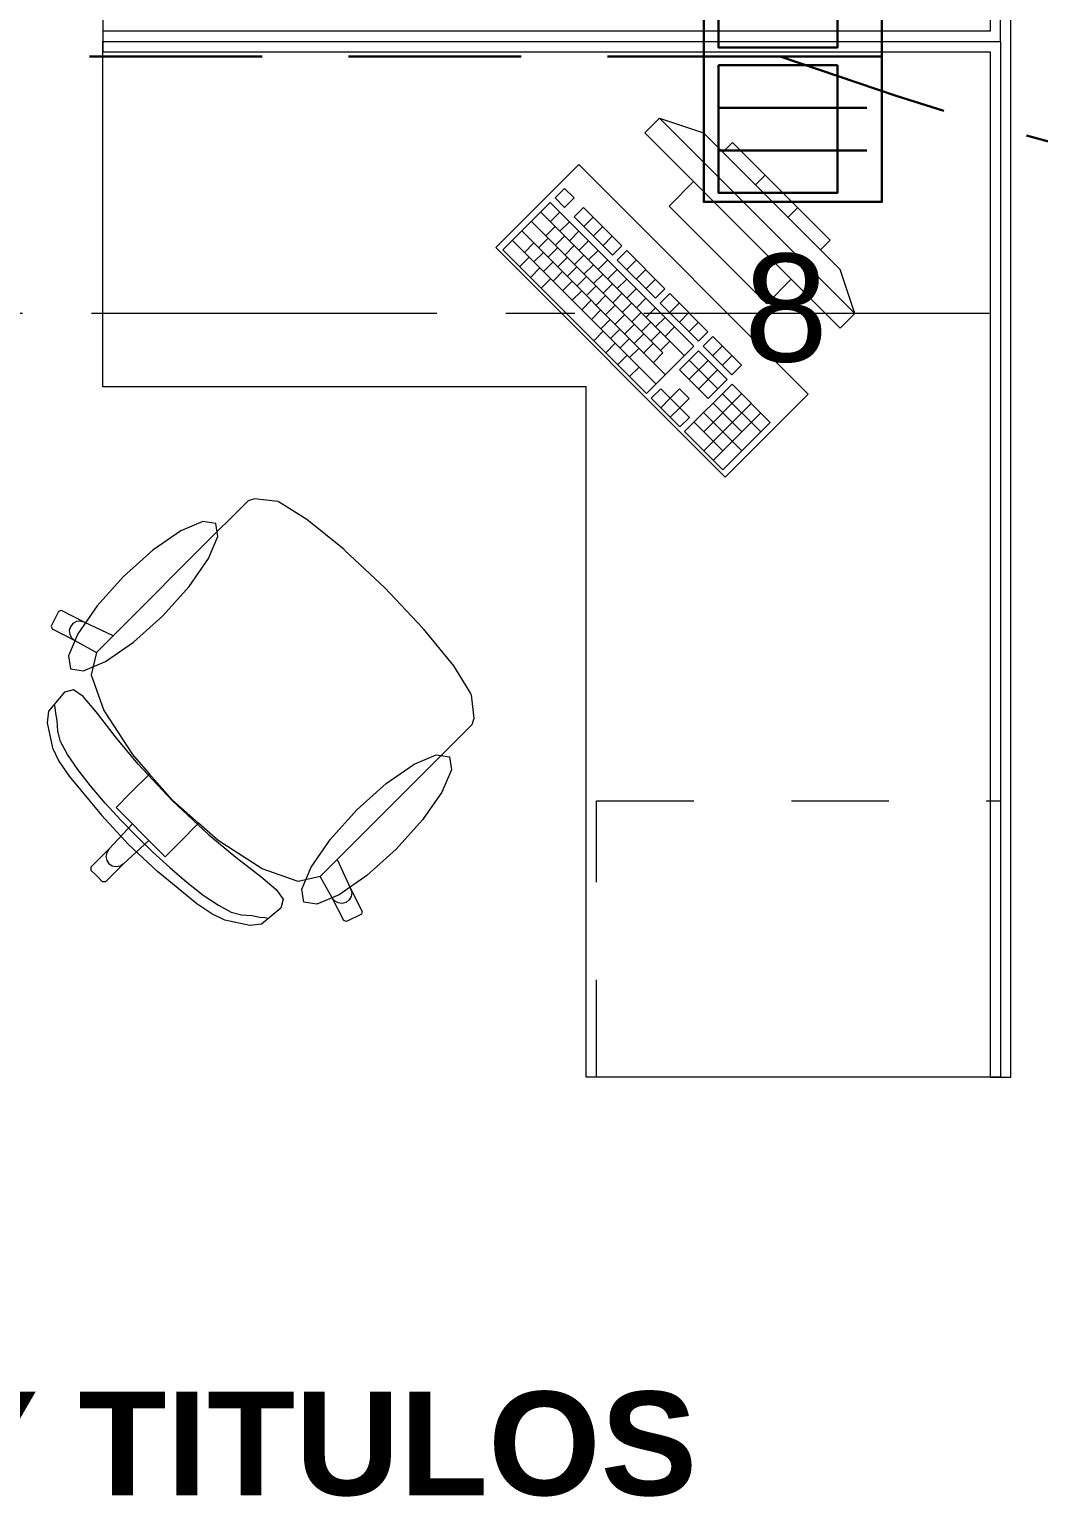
# Model space of a CAD drawing. Header units: inches. Extents: x -19 to 5698, y -728 to 92.
# Drawn here: x 311.677 to 313.138, y 32.693 to 34.818 of the extents above; entities that cross this region are included whole.
import ezdxf

# ---------------------------------------------------------------- set-up
doc = ezdxf.new("R2010")
doc.units = ezdxf.units.IN
doc.header["$MEASUREMENT"] = 0
for name, pattern in [('HIDDEN', [0.375, 0.25, -0.125]), ('Punto & Raya', [0.65, 0.5, -0.075, 0, -0.075]), ('Rayas', [0.282222, 0.141111, -0.141111])]:
    doc.linetypes.add(name, pattern=pattern)
doc.layers.get('0').update_dxf_attribs({"color": 61})
doc.layers.add('00 conduct tomacorr', color=120, linetype='HIDDEN', lineweight=30)
doc.layers.add('00 IE LUZ EMERGENCIA', color=253, linetype='Continuous', lineweight=0)
for name, color, linetype in [('02 _ ARQ _ ZON _ Espacio.3D', 7, 'Continuous'), ('Interior - Mobiliario', 7, 'Continuous'), ('Marcador - Secciones', 7, 'Continuous')]:
    doc.layers.add(name, color=color, linetype=linetype)
doc.styles.add('Annotative', font='arial.ttf')
doc.styles.add('Estilo_Generado_1', font='swisseb.ttf')

# ---------------------------------------------------------------- blocks, each defined once
blk = doc.blocks.new('CAJA POP UP 6 MODULOS')
at = {"layer": '00 conduct tomacorr', "linetype": 'Continuous'}
for p, q in [((-0.095, -0.165), (-0.095, -0.0151)), ((-0.052, -0.165), (-0.052, -0.0151)), ((0.052, -0.165), (0.052, -0.0151)), ((0.095, -0.165), (0.095, -0.0151)), ((0, -0.165), (0, -0.18))]:
    blk.add_line(p, q, dxfattribs=at)
for points in [[(-0.147, 0), (0.147, 0), (0.147, -0.18), (-0.147, -0.18)], [(0, 0), (0.147, 0), (0.147, -0.18), (0, -0.18)]]:
    blk.add_lwpolyline(points, close=True, dxfattribs=at)
for points in [[(-0.138, -0.045), (-0.009, -0.045), (-0.009, -0.165), (-0.138, -0.165), (-0.138, -0.045)], [(0.009, -0.045), (0.138, -0.045), (0.138, -0.165), (0.009, -0.165), (0.009, -0.045)]]:
    blk.add_lwpolyline(points, dxfattribs=at)
at = {"color": 1, "insert": (-0.1807, -0.168), "char_height": 0.05, "attachment_point": 1, "rotation": 180}
blk.add_mtext_dynamic_manual_height_columns('{\\fVerdana|b0|i0|c0|p34;2T}', width=0.000481, gutter_width=0.1561, heights=[0], dxfattribs=at)

msp = doc.modelspace()

# ---------------------------------------------------------------- linework, layer by layer
at = {"layer": '00 conduct tomacorr'}
msp.add_line((312.7638, 34.7783, -0.0007), (306.3703, 34.7783, -0.0007), dxfattribs=at)
msp.add_arc((314.7061, 40.2016, -0.0007), 5.7607, 250.29535, 278.40898, dxfattribs=at)
at = {"layer": 'Interior - Mobiliario', "color": 175, "linetype": 'Continuous', "lineweight": 13}
for p, q in [((313.068, 36.3), (313.068, 34.815)), ((313.098, 34.815), (313.098, 36.3)), ((311.783, 34.815), (311.783, 34.785)), ((313.068, 34.815), (311.783, 34.815)), ((313.098, 34.785), (313.098, 34.815)), ((311.783, 34.785), (313.068, 34.785)), ((313.068, 34.785), (313.068, 33.3)), ((313.098, 33.3), (313.098, 34.785)), ((312.589, 34.6889), (312.5678, 34.6677)), ((312.8719, 34.4061), (312.589, 34.6889)), ((312.589, 34.6889), (312.6527, 34.6677)), ((312.5678, 34.6677), (312.8507, 34.3849)), ((312.6527, 34.6677), (312.8507, 34.4697)), ((312.6951, 34.6536), (312.681, 34.6394)), ((312.681, 34.6394), (312.8224, 34.498)), ((312.8365, 34.5121), (312.6951, 34.6536)), ((312.6385, 34.597), (312.6032, 34.5616)), ((312.78, 34.4556), (312.6385, 34.597)), ((312.7281, 34.5923), (312.7422, 34.6064)), ((312.4516, 34.5872), (312.4379, 34.5735)), ((312.4379, 34.5735), (312.4518, 34.5596)), ((312.4655, 34.5733), (312.4516, 34.5872)), ((312.4518, 34.5596), (312.4655, 34.5733)), ((312.4311, 34.5666), (312.3625, 34.498)), ((312.4174, 34.5529), (312.6251, 34.3452)), ((312.6388, 34.3589), (312.4311, 34.5666)), ((312.4312, 34.539), (312.4449, 34.5528)), ((312.4793, 34.5595), (312.4656, 34.5458)), ((312.5347, 34.5041), (312.4793, 34.5595)), ((312.6032, 34.5616), (312.7446, 34.4202)), ((312.7752, 34.5451), (312.7894, 34.5593)), ((312.4037, 34.5392), (312.5941, 34.3488)), ((312.4244, 34.5184), (312.4381, 34.5321)), ((312.4451, 34.5252), (312.4588, 34.5389)), ((312.4656, 34.5458), (312.521, 34.4904)), ((312.4795, 34.5319), (312.4932, 34.5456)), ((312.4933, 34.5181), (312.507, 34.5318)), ((312.3762, 34.5117), (312.5839, 34.304)), ((312.3899, 34.5255), (312.5976, 34.3177)), ((312.4142, 34.5012), (312.4279, 34.5149)), ((312.4383, 34.5046), (312.452, 34.5183)), ((312.4589, 34.5113), (312.4726, 34.5251)), ((312.4728, 34.4975), (312.4865, 34.5112)), ((312.5072, 34.5042), (312.5209, 34.5179)), ((312.8224, 34.498), (312.8365, 34.5121)), ((312.3625, 34.498), (312.5702, 34.2903)), ((312.3935, 34.4944), (312.4072, 34.5081)), ((312.4074, 34.4806), (312.4211, 34.4943)), ((312.428, 34.4874), (312.4417, 34.5011)), ((312.4521, 34.4907), (312.4658, 34.5044)), ((312.466, 34.4769), (312.4797, 34.4906)), ((312.4866, 34.4836), (312.5003, 34.4974)), ((312.521, 34.4904), (312.5347, 34.5041)), ((312.5417, 34.4972), (312.5279, 34.4834)), ((312.597, 34.4418), (312.5417, 34.4972)), ((312.3867, 34.4738), (312.4005, 34.4875)), ((312.4023, 34.4582), (312.416, 34.4719)), ((312.4212, 34.4667), (312.4349, 34.4805)), ((312.4351, 34.4529), (312.4488, 34.4666)), ((312.4419, 34.4735), (312.4556, 34.4872)), ((312.4557, 34.4597), (312.4694, 34.4734)), ((312.4798, 34.463), (312.4935, 34.4767)), ((312.5004, 34.4698), (312.5142, 34.4835)), ((312.5143, 34.456), (312.528, 34.4697)), ((312.5279, 34.4834), (312.5833, 34.4281)), ((312.5418, 34.4696), (312.5555, 34.4833)), ((312.5556, 34.4558), (312.5694, 34.4695)), ((312.8719, 34.4061), (312.8507, 34.4697)), ((312.4179, 34.4426), (312.4316, 34.4564)), ((312.4489, 34.439), (312.4626, 34.4528)), ((312.4696, 34.4458), (312.4833, 34.4595)), ((312.4834, 34.432), (312.4971, 34.4457)), ((312.4937, 34.4492), (312.5074, 34.4629)), ((312.5075, 34.4353), (312.5212, 34.449)), ((312.5281, 34.4421), (312.5419, 34.4558)), ((312.5695, 34.4419), (312.5832, 34.4556)), ((312.7446, 34.4202), (312.78, 34.4556)), ((312.4628, 34.4252), (312.4765, 34.4389)), ((312.4766, 34.4113), (312.4903, 34.4251)), ((312.4973, 34.4181), (312.511, 34.4319)), ((312.5214, 34.4215), (312.5351, 34.4352)), ((312.542, 34.4283), (312.5557, 34.442)), ((312.5558, 34.4144), (312.5696, 34.4281)), ((312.5833, 34.4281), (312.597, 34.4418)), ((312.604, 34.4348), (312.5903, 34.4211)), ((312.6594, 34.3795), (312.604, 34.4348)), ((312.4905, 34.3975), (312.5042, 34.4112)), ((312.5111, 34.4043), (312.5248, 34.418)), ((312.525, 34.3904), (312.5387, 34.4042)), ((312.5352, 34.4076), (312.5489, 34.4213)), ((312.549, 34.3938), (312.5628, 34.4075)), ((312.5697, 34.4006), (312.5834, 34.4143)), ((312.5903, 34.4211), (312.6456, 34.3657)), ((312.6041, 34.4073), (312.6178, 34.421)), ((312.618, 34.3934), (312.6317, 34.4072)), ((312.8507, 34.3849), (312.8719, 34.4061)), ((312.5043, 34.3837), (312.518, 34.3974)), ((312.5182, 34.3698), (312.5319, 34.3835)), ((312.5388, 34.3766), (312.5525, 34.3903)), ((312.5629, 34.3799), (312.5766, 34.3936)), ((312.5835, 34.3867), (312.5972, 34.4004)), ((312.5974, 34.3729), (312.6111, 34.3866)), ((312.6318, 34.3796), (312.6455, 34.3933)), ((312.4941, 34.3665), (312.5078, 34.3802)), ((312.5114, 34.3492), (312.5251, 34.3629)), ((312.532, 34.356), (312.5457, 34.3697)), ((312.5526, 34.3627), (312.5664, 34.3765)), ((312.5665, 34.3489), (312.5802, 34.3626)), ((312.5767, 34.3661), (312.5905, 34.3798)), ((312.5906, 34.3522), (312.6043, 34.3659)), ((312.6456, 34.3657), (312.6594, 34.3795)), ((312.6663, 34.3725), (312.6526, 34.3588)), ((312.7078, 34.331), (312.6663, 34.3725)), ((312.5287, 34.3319), (312.5424, 34.3456)), ((312.5459, 34.3421), (312.5596, 34.3558)), ((312.5702, 34.2903), (312.6388, 34.3589)), ((312.5803, 34.3351), (312.5941, 34.3488)), ((312.6457, 34.352), (312.6183, 34.3245)), ((312.6873, 34.3104), (312.6457, 34.352)), ((312.6526, 34.3588), (312.6941, 34.3173)), ((312.6664, 34.345), (312.6801, 34.3587)), ((312.6803, 34.3311), (312.694, 34.3448)), ((312.546, 34.3146), (312.5597, 34.3283)), ((312.6183, 34.3245), (312.6598, 34.283)), ((312.632, 34.3382), (312.6735, 34.2967)), ((312.6321, 34.3107), (312.6596, 34.3381)), ((312.646, 34.2968), (312.6734, 34.3243)), ((312.6941, 34.3173), (312.7078, 34.331)), ((312.5909, 34.2971), (312.5771, 34.2834)), ((312.6047, 34.2833), (312.5909, 34.2971)), ((312.6184, 34.297), (312.6047, 34.2833)), ((312.6323, 34.2831), (312.6184, 34.297)), ((312.6942, 34.3035), (312.6256, 34.2349)), ((312.6598, 34.283), (312.6873, 34.3104)), ((312.7496, 34.2481), (312.6942, 34.3035)), ((312.5771, 34.2834), (312.6187, 34.2419)), ((312.591, 34.2695), (312.6047, 34.2833)), ((312.6047, 34.2833), (312.6186, 34.2694)), ((312.6186, 34.2694), (312.6323, 34.2831)), ((312.6532, 34.2348), (312.708, 34.2896)), ((312.6533, 34.2072), (312.7219, 34.2758)), ((312.6668, 34.2761), (312.7083, 34.2345)), ((312.6805, 34.2898), (312.7359, 34.2344)), ((312.6048, 34.2557), (312.6186, 34.2694)), ((312.6324, 34.2556), (312.6186, 34.2694)), ((312.6187, 34.2419), (312.6324, 34.2556)), ((312.653, 34.2624), (312.7084, 34.207)), ((312.6672, 34.1934), (312.7357, 34.262)), ((312.6256, 34.2349), (312.681, 34.1795)), ((312.6393, 34.2486), (312.6809, 34.2071)), ((312.681, 34.1795), (312.7496, 34.2481)), ((311.9934, 34.1346), (311.9714, 34.1127)), ((312.0026, 34.1375), (311.9934, 34.1346)), ((312.0366, 34.1335), (312.0026, 34.1375)), ((312.0387, 34.1326), (312.0366, 34.1335)), ((312.0787, 34.1077), (312.0387, 34.1326)), ((311.9714, 34.1127), (311.9459, 34.0872)), ((312.1324, 34.0641), (312.0787, 34.1077)), ((311.9459, 34.0872), (311.798, 33.9393)), ((312.1332, 34.0634), (312.1324, 34.0641)), ((312.1916, 34.0086), (312.1332, 34.0634)), ((312.1916, 34.0086), (312.2464, 33.9503)), ((311.7191, 33.9746), (311.7083, 33.9532)), ((311.7232, 33.9759), (311.7191, 33.9746)), ((311.7563, 33.9589), (311.7232, 33.9759)), ((311.7397, 33.957), (311.7361, 33.9524)), ((311.7448, 33.9598), (311.7397, 33.957)), ((311.7506, 33.9605), (311.7448, 33.9598)), ((311.7563, 33.9589), (311.7506, 33.9605)), ((311.798, 33.9393), (311.7563, 33.9589)), ((311.7083, 33.9532), (311.7096, 33.9491)), ((311.7096, 33.9491), (311.7427, 33.9322)), ((311.7361, 33.9524), (311.7345, 33.9468)), ((311.7345, 33.9468), (311.7352, 33.9409)), ((311.7352, 33.9409), (311.7381, 33.9358)), ((311.7381, 33.9358), (311.7427, 33.9322)), ((311.7738, 33.9151), (311.798, 33.9393)), ((312.2464, 33.9503), (312.2471, 33.9494)), ((312.2471, 33.9494), (312.2907, 33.8958)), ((311.7427, 33.9322), (311.7738, 33.9149)), ((311.7738, 33.9149), (311.7663, 33.8829)), ((311.7738, 33.9151), (311.7738, 33.9149)), ((312.2907, 33.8958), (312.3156, 33.8557)), ((311.7663, 33.8829), (311.7846, 33.8309)), ((311.7277, 33.8578), (311.7045, 33.8299)), ((311.7406, 33.8612), (311.7277, 33.8578)), ((311.7549, 33.8512), (311.7406, 33.8612)), ((311.7735, 33.8289), (311.7549, 33.8512)), ((312.3156, 33.8557), (312.3165, 33.8536)), ((312.3165, 33.8536), (312.3205, 33.8197)), ((311.7045, 33.8299), (311.7026, 33.8132)), ((311.7141, 33.8352), (311.7133, 33.8397)), ((311.7149, 33.8272), (311.7141, 33.8352)), ((311.7846, 33.8309), (311.826, 33.7671)), ((311.7026, 33.8132), (311.7103, 33.777)), ((311.7169, 33.8164), (311.7149, 33.8272)), ((311.7181, 33.801), (311.7169, 33.8164)), ((311.8014, 33.7927), (311.7735, 33.8289)), ((312.3176, 33.8104), (312.2956, 33.7884)), ((312.3205, 33.8197), (312.3176, 33.8104)), ((311.722, 33.7863), (311.7181, 33.801)), ((311.8342, 33.7534), (311.8014, 33.7927)), ((312.2956, 33.7884), (312.2701, 33.7629)), ((311.7103, 33.777), (311.7193, 33.7578)), ((311.7319, 33.7674), (311.722, 33.7863)), ((311.7468, 33.7456), (311.7319, 33.7674)), ((311.826, 33.7671), (311.8508, 33.739)), ((311.7193, 33.7578), (311.7342, 33.7361)), ((311.7654, 33.7218), (311.7468, 33.7456)), ((311.8836, 33.7007), (311.8342, 33.7534)), ((312.2701, 33.7629), (312.1223, 33.6151)), ((311.7342, 33.7361), (311.7811, 33.6794)), ((311.8508, 33.739), (311.8234, 33.7116)), ((311.8508, 33.739), (311.8841, 33.7011)), ((311.7865, 33.697), (311.7654, 33.7218)), ((311.8234, 33.7116), (311.8023, 33.6904)), ((311.8091, 33.6724), (311.7865, 33.697)), ((311.8023, 33.6904), (311.8259, 33.6668)), ((311.8836, 33.7007), (311.9364, 33.6512)), ((311.9219, 33.6678), (311.8841, 33.7011)), ((311.7811, 33.6794), (311.8202, 33.6372)), ((311.8259, 33.6668), (311.7919, 33.6303)), ((311.8319, 33.6489), (311.8091, 33.6724)), ((311.8259, 33.6668), (311.8378, 33.6549)), ((311.9219, 33.6678), (311.8946, 33.6404)), ((311.9501, 33.643), (311.9219, 33.6678)), ((311.8498, 33.6429), (311.8133, 33.6089)), ((311.8319, 33.6489), (311.8554, 33.6261)), ((311.8498, 33.6429), (311.8378, 33.6549)), ((311.8734, 33.6193), (311.8498, 33.6429)), ((311.8946, 33.6404), (311.8734, 33.6193)), ((311.9364, 33.6512), (311.9757, 33.6185)), ((312.0139, 33.6017), (311.9501, 33.643)), ((311.7919, 33.6303), (311.7658, 33.6042)), ((311.7887, 33.6254), (311.7876, 33.6197)), ((311.7876, 33.6197), (311.7887, 33.6139)), ((311.7919, 33.6303), (311.7887, 33.6254)), ((311.8624, 33.5981), (311.8202, 33.6372)), ((311.8554, 33.6261), (311.88, 33.6036)), ((311.9757, 33.6185), (312.0119, 33.5905)), ((311.7658, 33.6042), (311.7658, 33.5999)), ((311.7658, 33.5999), (311.7744, 33.5914)), ((311.8133, 33.6089), (311.7872, 33.5828)), ((311.7887, 33.6139), (311.792, 33.609)), ((311.7969, 33.6058), (311.792, 33.609)), ((311.8026, 33.6046), (311.7969, 33.6058)), ((311.8084, 33.6057), (311.8026, 33.6046)), ((311.8133, 33.6089), (311.8084, 33.6057)), ((311.9191, 33.5513), (311.8624, 33.5981)), ((311.88, 33.6036), (311.9047, 33.5824)), ((312.0659, 33.5833), (312.0139, 33.6017)), ((312.098, 33.5908), (312.1223, 33.6151)), ((312.1223, 33.6151), (312.1419, 33.5733)), ((311.7829, 33.5829), (311.7744, 33.5914)), ((311.7872, 33.5828), (311.7829, 33.5829)), ((311.9047, 33.5824), (311.9286, 33.5638)), ((312.0119, 33.5905), (312.0341, 33.5719)), ((312.0978, 33.5908), (312.0659, 33.5833)), ((312.098, 33.5908), (312.0978, 33.5908)), ((312.1151, 33.5598), (312.0978, 33.5908)), ((311.9286, 33.5638), (311.9504, 33.549)), ((312.0341, 33.5719), (312.0442, 33.5576)), ((312.0442, 33.5576), (312.0408, 33.5447)), ((312.1188, 33.5552), (312.1151, 33.5598)), ((312.1321, 33.5267), (312.1151, 33.5598)), ((312.1239, 33.5523), (312.1188, 33.5552)), ((312.1354, 33.5531), (312.1297, 33.5516)), ((312.14, 33.5567), (312.1354, 33.5531)), ((312.1428, 33.5618), (312.14, 33.5567)), ((312.1419, 33.5733), (312.1435, 33.5676)), ((312.1419, 33.5733), (312.1588, 33.5402)), ((312.1435, 33.5676), (312.1428, 33.5618)), ((311.9408, 33.5364), (311.9191, 33.5513)), ((311.96, 33.5274), (311.9408, 33.5364)), ((311.9504, 33.549), (311.9692, 33.539)), ((311.9692, 33.539), (311.984, 33.5351)), ((311.984, 33.5351), (311.9994, 33.534)), ((311.9994, 33.534), (312.0101, 33.5319)), ((312.0101, 33.5319), (312.0182, 33.5311)), ((312.0408, 33.5447), (312.0129, 33.5215)), ((312.1297, 33.5516), (312.1239, 33.5523)), ((312.1575, 33.5362), (312.1362, 33.5253)), ((312.1588, 33.5402), (312.1575, 33.5362)), ((311.9961, 33.5196), (311.96, 33.5274)), ((312.0129, 33.5215), (311.9961, 33.5196)), ((312.0182, 33.5311), (312.0227, 33.5303)), ((312.1362, 33.5253), (312.1321, 33.5267)), ((313.068, 33.3), (313.098, 33.3))]:
    msp.add_line(p, q, dxfattribs=at)
at = {"layer": 'Interior - Mobiliario', "color": 175, "linetype": 'Rayas', "lineweight": 13}
for p, q in [((312.498, 33.3), (312.498, 33.7)), ((312.498, 33.7), (313.083, 33.7))]:
    msp.add_line(p, q, dxfattribs=at)
at = {"layer": 'Interior - Mobiliario', "color": 175, "linetype": 'Continuous', "lineweight": 13, "flags": 128}
for points in [[(313.083, 34.8), (313.083, 36.3), (312.483, 36.3), (312.483, 35.3), (311.783, 35.3), (311.783, 34.8)], [(313.083, 34.8), (313.083, 33.3), (312.483, 33.3), (312.483, 34.3), (311.783, 34.3), (311.783, 34.8)], [(312.4724, 34.6217), (312.3522, 34.5015), (312.6845, 34.1692), (312.8047, 34.2894)], [(311.8131, 34.0251), (311.775, 33.9826), (311.747, 33.9422), (311.7334, 33.9102), (311.7362, 33.8913), (311.7551, 33.8884), (311.7872, 33.902), (311.8276, 33.93), (311.8701, 33.9682), (311.9082, 34.0106), (311.9362, 34.051), (311.9498, 34.0831), (311.947, 34.102), (311.928, 34.1049), (311.896, 34.0913), (311.8556, 34.0632)], [(312.2081, 33.6302), (312.1656, 33.592), (312.1252, 33.564), (312.0931, 33.5504), (312.0742, 33.5533), (312.0714, 33.5722), (312.085, 33.6042), (312.113, 33.6446), (312.1511, 33.6871), (312.1936, 33.7252), (312.234, 33.7532), (312.266, 33.7669), (312.285, 33.764), (312.2878, 33.7451), (312.2742, 33.713), (312.2462, 33.6726)]]:
    msp.add_lwpolyline(points, close=True, dxfattribs=at)
at = {"layer": 'Marcador - Secciones', "color": 251, "linetype": 'Punto & Raya', "lineweight": 13, "true_color": 0x636466}
msp.add_line((282.1667, 34.4067), (333.4403, 34.4067), dxfattribs=at)

# ---------------------------------------------------------------- block references
at = {"layer": '00 conduct tomacorr', "xscale": 1.432830642179531, "yscale": 1.432830642179531, "zscale": 1.432830642179531, "rotation": 269.9999999999999}
msp.add_blockref('CAJA POP UP 6 MODULOS', (312.9112, 34.7783, -0.0007), dxfattribs=at)

# ---------------------------------------------------------------- texts
at = {"layer": '00 IE LUZ EMERGENCIA', "style": 'Annotative'}
msp.add_attdef('8', (312.7117, 34.3363, -0.0007), '', height=0.1562, dxfattribs=at)
at = {"layer": '02 _ ARQ _ ZON _ Espacio.3D', "color": 251, "lineweight": 25, "insert": (311.6078, 32.8447), "char_height": 0.15, "attachment_point": 2, "style": 'Estilo_Generado_1'}
msp.add_mtext('\\A1;{\\pqc;\\pt0;\\fSwis721 Ex BT|b1|i0|c0|p34;GRADOS Y TITULOS}', dxfattribs=at)

doc.saveas('drawing.dxf')
